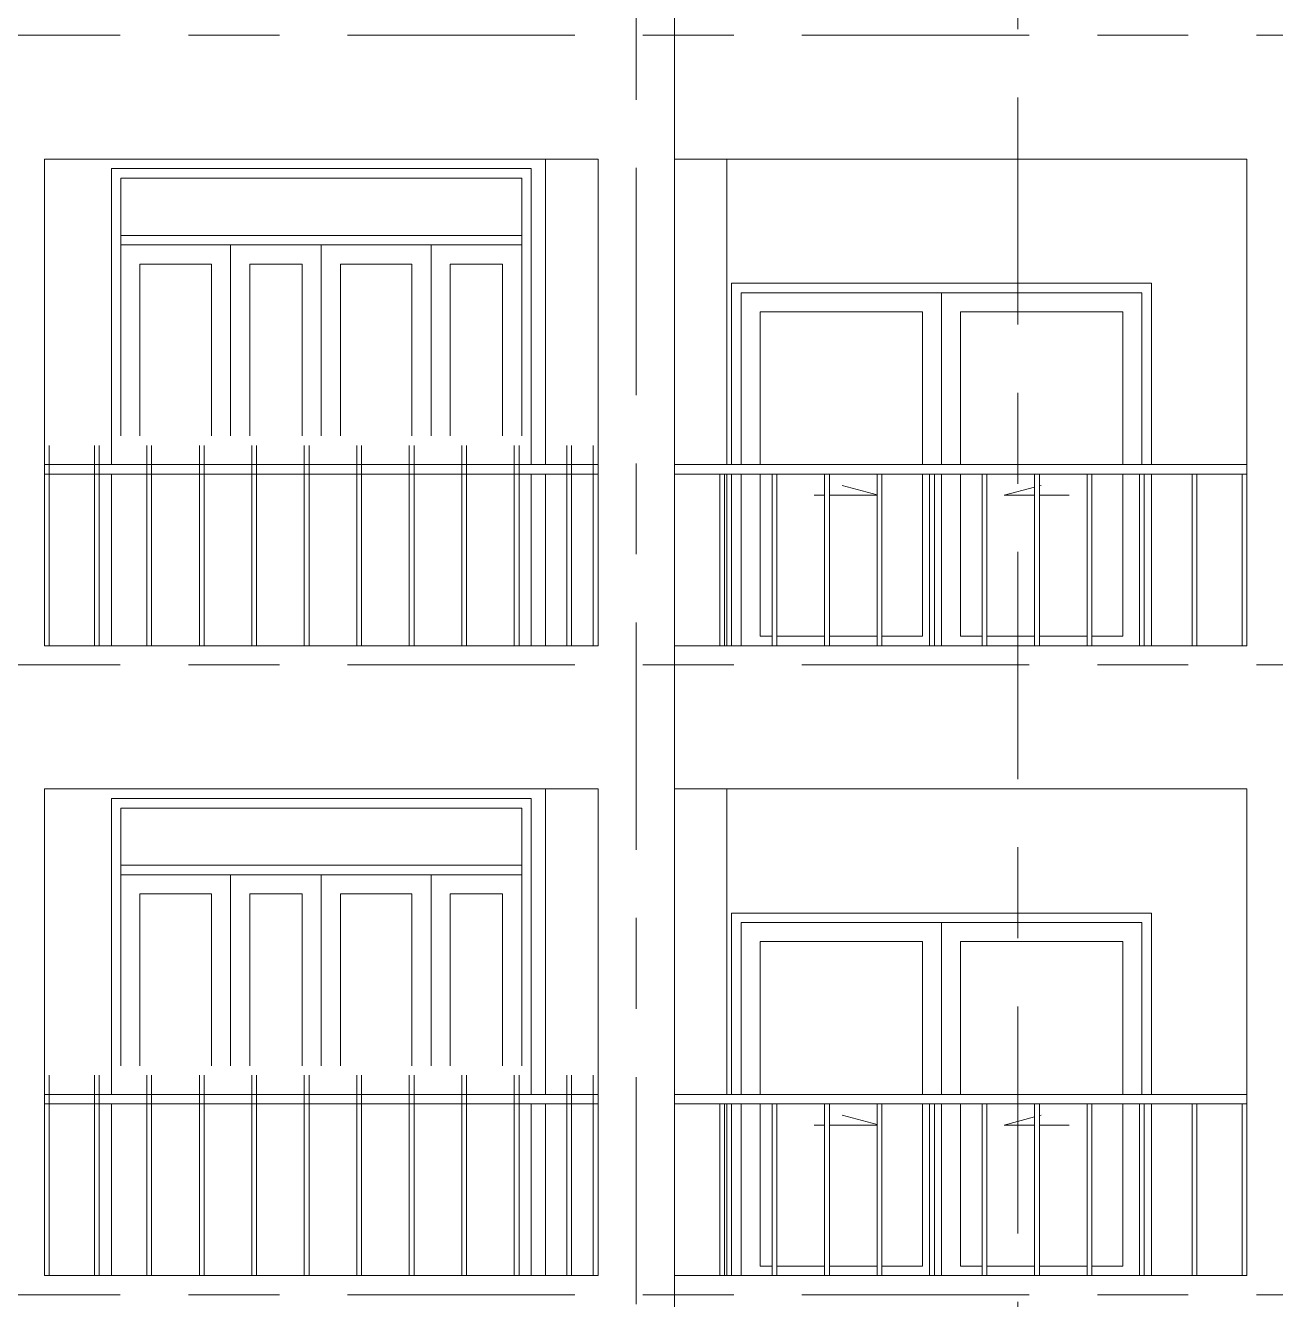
# Model space of a CAD drawing. Header units: millimetres. Extents: x -99196 to 15601, y -9661 to 93550.
# Drawn here: x -4701 to 1849, y 54875 to 61550 of the extents above; entities that cross this region are included whole.
import ezdxf

# ---------------------------------------------------------------- set-up
doc = ezdxf.new("R2010")
doc.units = ezdxf.units.MM
doc.linetypes.add('Centre', pattern=[31.75, 6.35, -4.7625, 15.875, -4.7625])
for name, color, linetype, lineweight in [('CUA', 31, 'Continuous', 9), ('NET THAY 1', 41, 'Continuous', 5), ('NET THAY 2', 55, 'Continuous', 5), ('NET-THAY', 2, 'Continuous', 9), ('TRUC', 225, 'Continuous', 5)]:
    doc.layers.add(name, color=color, linetype=linetype, lineweight=lineweight)

# ---------------------------------------------------------------- blocks, each defined once
blk = doc.blocks.new('CUA LO GIA _LUA_ - CUA LO GIA _LUA_-V126-MẶT ĐỨNG 14-1')
at = {"layer": 'CUA'}
for p, q in [((1199.5, 23900), (-1000.5, 23900)), ((-1000.5, 22950), (-1000.5, 23900)), ((1199.5, 23900), (1199.5, 22950)), ((99.5, 23850), (-950.5, 23850)), ((-950.5, 22950), (-950.5, 23850)), ((-950.5, 23850), (-950.5, 22950)), ((-950.5, 23850), (1149.5, 23850)), ((99.5, 23850), (99.5, 22950)), ((1149.5, 22950), (1149.5, 23850)), ((-850.5, 23750), (-850.5, 22950)), ((-850.5, 23750), (-0.5, 23750)), ((-0.5, 22950), (-0.5, 23750)), ((199.5, 23750), (1049.5, 23750)), ((199.5, 23750), (199.5, 22950)), ((1049.5, 22950), (1049.5, 23750)), ((-1000.5, 22000), (-1000.5, 22900)), ((-950.5, 22000), (-950.5, 22900)), ((-950.5, 22900), (-950.5, 22000)), ((-850.5, 22900), (-850.5, 22050)), ((-0.5, 22050), (-0.5, 22900)), ((99.5, 22900), (99.5, 22000)), ((199.5, 22900), (199.5, 22050)), ((1049.5, 22050), (1049.5, 22900)), ((1199.5, 22900), (1199.5, 22000)), ((-238, 22791.2), (-421.7, 22840.4)), ((427.5, 22788.7), (587, 22831.4)), ((612, 22838.1), (620.7, 22840.4)), ((-568.6, 22788.7), (-513, 22788.7)), ((-488, 22788.7), (-238, 22788.7)), ((587, 22788.7), (427.5, 22788.7)), ((767.5, 22788.7), (612, 22788.7)), ((-850.5, 22050), (-788, 22050)), ((-763, 22050), (-513, 22050)), ((-488, 22050), (-238, 22050)), ((-213, 22050), (-0.5, 22050)), ((199.5, 22050), (312, 22050)), ((337, 22050), (587, 22050)), ((612, 22050), (862, 22050)), ((887, 22050), (1049.5, 22050))]:
    blk.add_line(p, q, dxfattribs=at)
blk = doc.blocks.new('Railing - 25mm-1425477-MẶT ĐỨNG 14-1')
at = {"layer": 'NET THAY 2'}
for p, q in [((-13363.1, 86700), (-13363.1, 87600)), ((-13338.1, 87600), (-13338.1, 86700))]:
    blk.add_line(p, q, dxfattribs=at)
blk = doc.blocks.new('Railing - 25mm-V107-MẶT ĐỨNG 14-1')
at = {"layer": 'NET THAY 2'}
blk.add_line((-32475.5, 86700), (-32475.5, 87600), dxfattribs=at)
blk = doc.blocks.new('Railing - Railing-1838173-MẶT ĐỨNG 14-1')
for name, p in [('Railing - 25mm-1425477-MẶT ĐỨNG 14-1', (12300.1, -64700)), ('Railing - 25mm-1425477-MẶT ĐỨNG 14-1', (12575.1, -64700)), ('Railing - 25mm-1425477-MẶT ĐỨNG 14-1', (12850.1, -64700)), ('Railing - 25mm-1425477-MẶT ĐỨNG 14-1', (13125.1, -64700)), ('Railing - 25mm-1425477-MẶT ĐỨNG 14-1', (13400.1, -64700)), ('Railing - 25mm-1425477-MẶT ĐỨNG 14-1', (13675.1, -64700)), ('Railing - 25mm-1425477-MẶT ĐỨNG 14-1', (13950.1, -64700)), ('Railing - 25mm-1425477-MẶT ĐỨNG 14-1', (14225.1, -64700)), ('Railing - 25mm-1425477-MẶT ĐỨNG 14-1', (14500.1, -64700)), ('Railing - 25mm-1425477-MẶT ĐỨNG 14-1', (14775.1, -64700)), ('Railing - 25mm-V107-MẶT ĐỨNG 14-1', (34150, -64700))]:
    blk.add_blockref(name, p)
blk = doc.blocks.new('CUA LO GIA - DB6-1834140-MẶT ĐỨNG 14-1')
at = {"layer": 'CUA'}
for p, q in [((-2050.5, 21200), (-4250.5, 21200)), ((-4250.5, 19800), (-4250.5, 21200)), ((-2050.5, 21200), (-2050.5, 19800)), ((-4200.5, 21150), (-4200.5, 19800)), ((-4200.5, 21150), (-2100.5, 21150)), ((-2100.5, 19800), (-2100.5, 21150)), ((-2100.5, 20850), (-4200.5, 20850)), ((-4200.5, 20850), (-4200.5, 20800)), ((-2100.5, 20800), (-2100.5, 20850)), ((-4200.5, 20800), (-2100.5, 20800)), ((-3625.5, 20800), (-4200.5, 20800)), ((-4200.5, 20800), (-4200.5, 19800)), ((-3625.5, 19800), (-3625.5, 20800)), ((-3150.5, 20800), (-3150.5, 19800)), ((-3150.5, 19800), (-3150.5, 20800)), ((-2575.5, 20800), (-2575.5, 19800)), ((-2100.5, 20800), (-2575.5, 20800)), ((-2100.5, 19800), (-2100.5, 20800)), ((-4100.5, 19800), (-4100.5, 20700)), ((-4100.5, 20700), (-3725.5, 20700)), ((-3725.5, 20700), (-3725.5, 19800)), ((-3525.5, 20700), (-3250.5, 20700)), ((-3525.5, 19800), (-3525.5, 20700)), ((-3250.5, 20700), (-3250.5, 19800)), ((-3050.5, 19800), (-3050.5, 20700)), ((-3050.5, 20700), (-2675.5, 20700)), ((-2675.5, 20700), (-2675.5, 19800)), ((-2475.5, 20700), (-2200.5, 20700)), ((-2475.5, 19800), (-2475.5, 20700)), ((-2200.5, 20700), (-2200.5, 19800))]:
    blk.add_line(p, q, dxfattribs=at)
blk = doc.blocks.new('Railing - 25mm-V113-MẶT ĐỨNG 14-1')
at = {"layer": 'NET THAY 2'}
for p, q in [((-1864.4, 18700), (-1864.4, 19750)), ((-1839.4, 18700), (-1839.4, 19750))]:
    blk.add_line(p, q, dxfattribs=at)
blk = doc.blocks.new('Railing - 25mm-V114-MẶT ĐỨNG 14-1')
at = {"layer": 'NET THAY 2'}
blk.add_line((-1725.5, 18700), (-1725.5, 19750), dxfattribs=at)
blk = doc.blocks.new('Railing - 25mm-V115-MẶT ĐỨNG 14-1')
at = {"layer": 'NET THAY 2'}
blk.add_line((-4576.9, 18700), (-4576.9, 19750), dxfattribs=at)
blk = doc.blocks.new('Railing - Railing-1914996-MẶT ĐỨNG 14-1')
for name, p in [('Railing - 25mm-V115-MẶT ĐỨNG 14-1', (0, 3300)), ('Railing - 25mm-V113-MẶT ĐỨNG 14-1', (-2475, 3300)), ('Railing - 25mm-V113-MẶT ĐỨNG 14-1', (-2200, 3300)), ('Railing - 25mm-V113-MẶT ĐỨNG 14-1', (-1925, 3300)), ('Railing - 25mm-V113-MẶT ĐỨNG 14-1', (-1650, 3300)), ('Railing - 25mm-V113-MẶT ĐỨNG 14-1', (-1375, 3300)), ('Railing - 25mm-V113-MẶT ĐỨNG 14-1', (-1100, 3300)), ('Railing - 25mm-V113-MẶT ĐỨNG 14-1', (-825, 3300)), ('Railing - 25mm-V113-MẶT ĐỨNG 14-1', (-550, 3300)), ('Railing - 25mm-V113-MẶT ĐỨNG 14-1', (-275, 3300)), ('Railing - 25mm-V113-MẶT ĐỨNG 14-1', (0, 3300)), ('Railing - 25mm-V114-MẶT ĐỨNG 14-1', (0, 3300))]:
    blk.add_blockref(name, p)
blk = doc.blocks.new('Top Rail Type - Top Rail_Internal_-1914997-MẶT ĐỨNG 14-1')
at = {"layer": 'NET THAY 1'}
for p, q in [((-1700.5, 22950), (-4600.5, 22950)), ((-1700.5, 22900), (-4600.5, 22900))]:
    blk.add_line(p, q, dxfattribs=at)
blk = doc.blocks.new('Top Rail Type - Top Rail_Internal_-1838174-MẶT ĐỨNG 14-1')
at = {"layer": 'NET THAY 1'}
for p, q in [((1699.5, 22950), (-1300.5, 22950)), ((-1300.5, 22900), (1699.5, 22900))]:
    blk.add_line(p, q, dxfattribs=at)
blk = doc.blocks.new('A$C677B3655')
at = {"layer": 'NET-THAY'}
for p, q in [((-15028.3, 2650), (-17928.3, 2650)), ((-17928.3, 100), (-17928.3, 2650)), ((-15303.3, 2650), (-15303.3, 1050)), ((-15028.3, 100), (-15028.3, 2650)), ((-14353.3, 1050), (-14353.3, 2650)), ((-17578.3, 1050), (-17578.3, 2600)), ((-17578.3, 2600), (-15378.3, 2600)), ((-15378.3, 2600), (-15378.3, 1050)), ((-14328.3, 1050), (-14328.3, 2000)), ((-14328.3, 2000), (-12128.3, 2000)), ((-12128.3, 2000), (-12128.3, 1050)), ((-17578.3, 100), (-17578.3, 1000)), ((-15378.3, 1000), (-15378.3, 100)), ((-15303.3, 1000), (-15303.3, 100)), ((-14353.3, 100), (-14353.3, 1000)), ((-14328.3, 100), (-14328.3, 1000)), ((-12128.3, 1000), (-12128.3, 100)), ((-15028.3, 100), (-17928.3, 100)), ((-11628.3, 100), (-14628.3, 100))]:
    blk.add_line(p, q, dxfattribs=at)
for points in [[(-14628.3, 2650), (-11628.3, 2650), (-11628.3, 100)], [(-14628.3, 2650), (-14628.3, 100)]]:
    blk.add_lwpolyline(points, dxfattribs=at)
at = {"layer": 'CUA'}
for name, p in [('CUA LO GIA - DB6-1834140-MẶT ĐỨNG 14-1', (-13327.7, -18600)), ('CUA LO GIA _LUA_ - CUA LO GIA _LUA_-V126-MẶT ĐỨNG 14-1', (-13327.7, -21900))]:
    blk.add_blockref(name, p, dxfattribs=at)
at = {"layer": 'NET THAY 1'}
for name in ['Railing - Railing-1914996-MẶT ĐỨNG 14-1', 'Top Rail Type - Top Rail_Internal_-1914997-MẶT ĐỨNG 14-1', 'Top Rail Type - Top Rail_Internal_-1838174-MẶT ĐỨNG 14-1', 'Railing - Railing-1838173-MẶT ĐỨNG 14-1']:
    blk.add_blockref(name, (-13327.7, -21900), dxfattribs=at)

msp = doc.modelspace()

# ---------------------------------------------------------------- linework, layer by layer
at = {"layer": 'NET-THAY'}
msp.add_lwpolyline([(-1300.5, 0), (-1300.5, 79928.9)], dxfattribs=at)
at = {"layer": 'TRUC', "linetype": 'Centre', "ltscale": 75}
for p, q in [((-1500.5, -5514.5), (-1500.5, 91838.4)), ((499.5, -7525.8), (499.5, 91838.4)), ((-99096.4, 61500), (15600.6, 61500)), ((-99096.4, 58200), (15600.6, 58200)), ((-99096.4, 54900), (15600.6, 54900))]:
    msp.add_line(p, q, dxfattribs=at)

# ---------------------------------------------------------------- block references
at = {"layer": 'NET-THAY'}
for p in [(13327.7, 58200), (13327.7, 54900)]:
    msp.add_blockref('A$C677B3655', p, dxfattribs=at)

doc.saveas('drawing.dxf')
